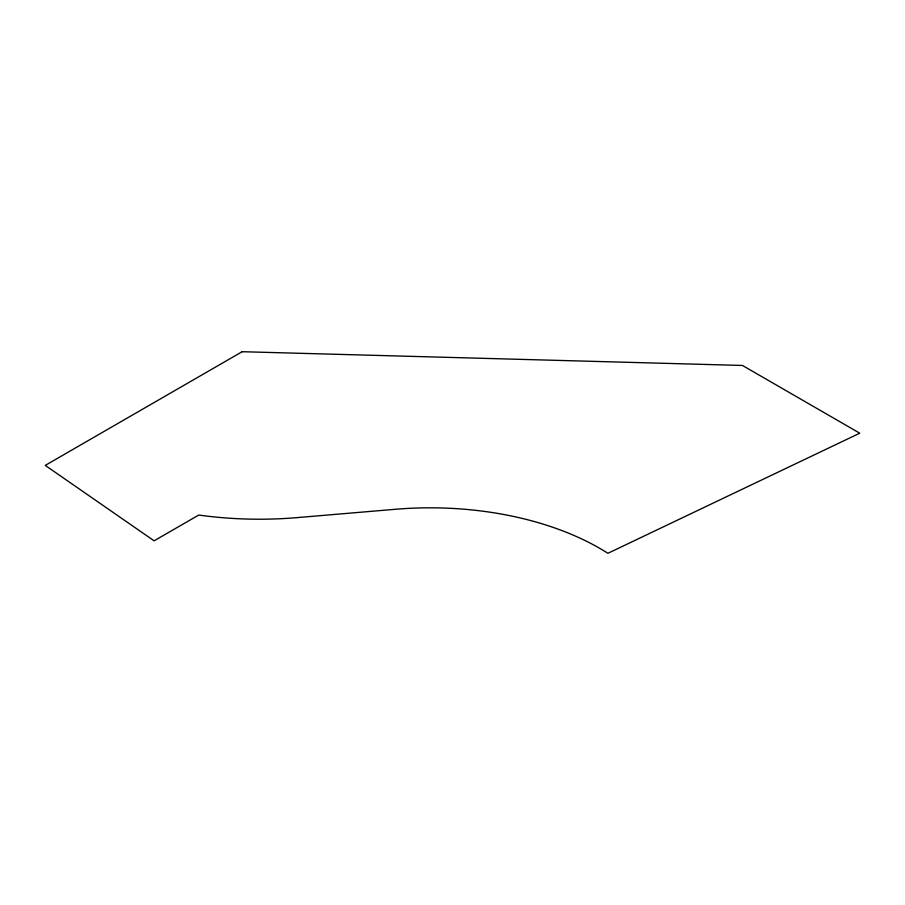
<?xml version="1.0" encoding="UTF-8"?>
<svg xmlns="http://www.w3.org/2000/svg" width="905" height="905" viewBox="0 0 905 905"><rect width="100%" height="100%" fill="white"/><g stroke="black" fill="none" stroke-linecap="round" stroke-linejoin="round"><path stroke-width="1.36" d="M242.167 351.706L45.25 465.396L154.11 540.817L198.738 515.047A258.649 149.325 0 0 0 296.987 517.626L395.315 509.289A239.961 138.544 0 0 1 607.922 553.294L859.75 433.19L742.451 365.462L242.167 351.706"/></g></svg>
